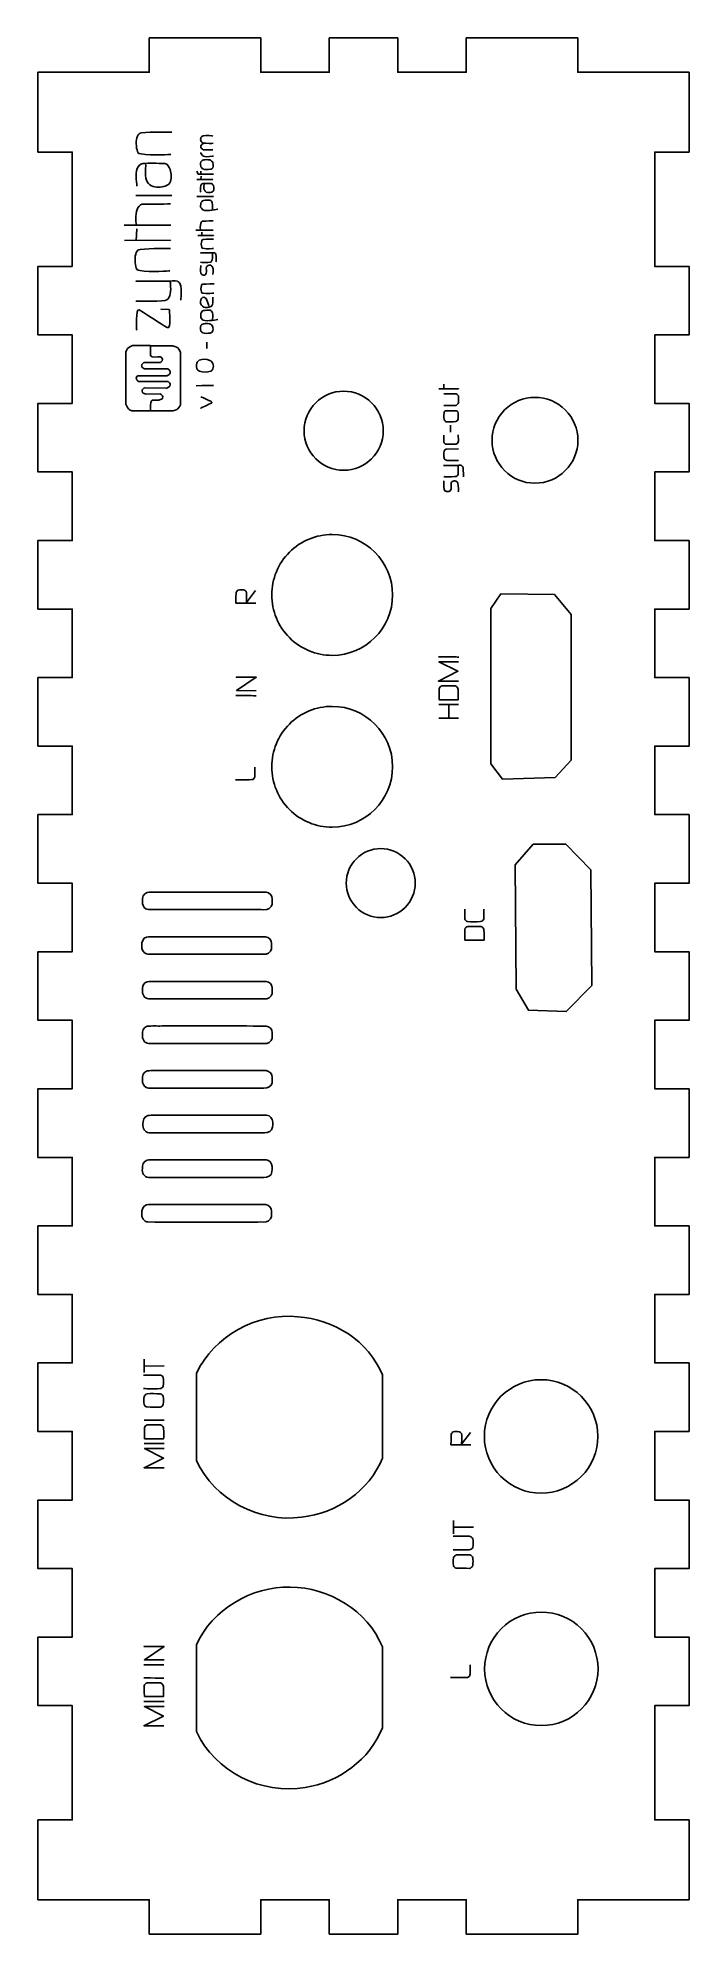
# Model space of a CAD drawing. Extents: x 0 to 57, y 0 to 166.
import ezdxf

# ---------------------------------------------------------------- set-up
doc = ezdxf.new("R2010")
doc.units = 0
doc.layers.add('Imprimir', color=7, linetype='CONTINUOUS')

msp = doc.modelspace()

# ---------------------------------------------------------------- linework, layer by layer
at = {"layer": 'Imprimir', "color": 5}
for points in [[(57.050054, 110.049948), (57.050054, 104.049943), (54.050051, 104.049943), (54.050051, 98.049938), (57.050054, 98.049938), (57.050054, 92.049933), (54.050051, 92.049933), (54.050051, 86.049929), (57.050054, 86.049929), (57.050054, 80.049924), (54.050051, 80.049924), (54.050051, 74.049919), (57.050054, 74.049919), (57.050054, 68.049917), (54.050051, 68.049917), (54.050051, 62.049912), (57.050054, 62.049912), (57.050054, 56.049907), (54.050051, 56.049907), (54.050051, 50.049902), (57.050054, 50.049902), (57.050054, 44.049897), (54.050051, 44.049897), (54.050051, 38.049892), (57.050054, 38.049892), (57.050054, 32.049887), (54.050051, 32.049887), (54.050051, 26.049882), (57.050054, 26.049882), (57.050054, 20.049877), (54.050051, 20.049877), (54.050051, 10.049869), (57.050054, 10.049869), (57.050054, 3.049866), (47.300047, 3.049866), (47.300047, 0.049863), (37.550034, 0.049863), (37.550034, 3.049866), (31.550029, 3.049866), (31.550029, 0.049863), (25.550025, 0.049863), (25.550025, 3.049866), (19.550018, 3.049866), (19.550018, 0.049863), (9.800007, 0.049863), (9.800007, 3.049866), (0.05, 3.049866), (0.05, 10.049869), (3.050003, 10.049869), (3.050003, 20.049877), (0.05, 20.049877), (0.05, 26.049882), (3.050003, 26.049882), (3.050003, 32.049887), (0.05, 32.049887), (0.05, 38.049892), (3.050003, 38.049892), (3.050003, 44.049897), (0.05, 44.049897), (0.05, 50.049902), (3.050003, 50.049902), (3.050003, 56.049907), (0.05, 56.049907), (0.05, 62.049912), (3.050003, 62.049912), (3.050003, 68.049917), (0.05, 68.049917), (0.05, 74.049919), (3.050003, 74.049919), (3.050003, 80.049924), (0.05, 80.049924), (0.05, 86.049929), (3.050003, 86.049929), (3.050003, 92.049933), (0.05, 92.049933), (0.05, 98.049938), (3.050003, 98.049938), (3.050003, 104.049943), (0.05, 104.049943), (0.05, 110.049948), (3.050003, 110.049948), (3.050003, 116.049953), (0.05, 116.049953), (0.05, 122.049955), (3.050003, 122.049955), (3.050003, 128.04996), (0.05, 128.04996), (0.05, 134.049965), (3.050003, 134.049965), (3.050003, 140.04997), (0.05, 140.04997), (0.05, 146.049975), (3.050003, 146.049975), (3.050003, 156.049982), (0.05, 156.049982), (0.05, 163.049988), (9.800007, 163.049988), (9.800007, 166.04999), (19.550018, 166.04999), (19.550018, 163.049988), (25.550025, 163.049988), (25.550025, 166.04999), (31.550029, 166.04999), (31.550029, 163.049988), (37.550034, 163.049988), (37.550034, 166.04999), (47.300047, 166.04999), (47.300047, 163.049988), (57.050054, 163.049988), (57.050054, 156.049982), (54.050051, 156.049982), (54.050051, 146.049975), (57.050054, 146.049975), (57.050054, 140.04997), (54.050051, 140.04997), (54.050051, 134.049965), (57.050054, 134.049965), (57.050054, 128.04996), (54.050051, 128.04996), (54.050051, 122.049955), (57.050054, 122.049955), (57.050054, 116.049953), (54.050051, 116.049953), (54.050051, 110.049948), (57.050054, 110.049948)], [(26.813419, 128.201612), (26.813419, 128.201612)], [(43.560718, 127.066949), (43.560718, 127.066949)], [(45.259408, 117.311436), (46.732938, 115.581639), (46.732932, 102.832335), (45.323466, 101.294732), (40.710663, 101.166603), (39.685595, 102.512013), (39.685595, 116.094127), (40.582528, 117.375469), (45.259408, 117.311436)], [(25.807965, 111.995444), (25.807965, 111.995444)], [(25.807965, 96.949941), (25.807965, 96.949941)], [(48.438404, 93.230715), (48.54525, 83.097486), (46.301225, 80.816688), (42.988617, 80.941935), (41.920033, 82.758526), (41.813172, 93.658055), (43.416048, 95.474635), (46.247806, 95.474692), (48.438404, 93.230715)], [(20.56383, 90.67592), (20.56383, 90.675918)], [(30.060022, 89.040121), (30.060022, 89.040121)], [(20.507536, 86.769254), (20.507536, 86.769254)], [(20.56383, 82.862629), (20.56383, 82.862629)], [(20.56383, 78.955985), (20.56383, 78.955985)], [(20.56383, 75.049332), (20.56383, 75.04933)], [(20.604722, 71.1427), (20.604722, 71.142697)], [(20.54843, 67.236038), (20.54843, 67.236038)], [(20.507536, 63.329408), (20.507536, 63.329406)], [(30.201449, 49.009532), (30.201449, 49.009532)], [(44.098072, 38.648338), (44.098072, 38.648338)], [(30.201449, 25.199846), (30.201449, 25.199846)], [(44.117494, 18.299862), (44.117494, 18.299862)]]:
    msp.add_lwpolyline(points, close=True, dxfattribs=at)
at = {"layer": 'Imprimir', "color": 7}
for points in [[(14.412004, 156.728402), (14.524258, 156.815693), (15.384866, 156.822184)], [(15.372395, 156.254494), (14.511787, 156.266912)], [(13.962994, 154.383615), (14.062774, 154.134159), (15.409812, 154.134159)], [(14.299753, 154.121685), (14.299753, 154.396089)], [(13.966135, 153.649386), (15.350765, 153.659828), (15.350765, 153.659828), (15.350765, 153.659828)], [(14.318366, 153.649386), (14.330501, 153.95619)], [(8.62462, 152.262376), (11.764345, 152.262376)], [(13.974376, 152.161369), (15.420765, 152.161369)], [(14.287282, 151.24059), (14.31223, 151.602315)], [(7.601561, 149.651819), (11.693789, 149.651819)], [(7.636839, 148.311261), (11.658511, 148.34654), (11.658511, 148.34654), (11.658511, 148.34654)], [(8.659897, 148.311261), (8.695175, 149.334318)], [(13.887423, 149.208955), (15.397961, 149.208955)], [(14.036691, 148.745743), (15.421321, 148.756185), (15.421321, 148.756185), (15.421321, 148.756185)], [(14.388921, 148.745743), (14.401057, 149.052547)], [(15.318093, 147.224508), (14.299194, 147.224508), (14.287059, 147.224508), (14.287059, 147.224508)], [(15.633465, 146.43911), (15.633465, 146.43911), (15.633465, 146.43911)], [(11.623234, 144.748202), (8.659897, 144.748202), (8.62462, 144.748202), (8.62462, 144.748202)], [(12.540456, 143.090145), (12.540456, 143.090145), (12.540456, 143.090145)], [(11.552678, 142.278756), (10.811842, 142.314034), (10.811842, 142.314034)], [(14.299753, 141.599277), (14.324701, 141.961001)], [(7.734409, 134.041137), (7.734409, 138.502619)], [(8.308661, 139.129886), (9.907729, 139.121137)], [(9.905996, 138.22813), (9.905996, 139.085718), (11.860182, 139.085718)], [(12.540447, 138.467285), (12.540447, 133.961635)], [(14.823603, 138.867674), (14.823603, 139.404009)], [(8.794565, 136.479509), (11.347773, 136.479509)], [(9.319815, 137.632838), (10.747018, 137.632838)], [(11.444954, 137.071414), (9.421824, 137.071414)], [(11.418448, 135.975912), (8.812233, 135.975912)], [(9.368817, 135.419341), (11.28593, 135.375174)], [(10.747018, 134.880353), (9.457161, 134.871604)], [(35.589269, 135.354631), (35.589269, 135.725047)], [(36.868092, 135.336992), (36.868092, 135.354489)], [(11.913189, 133.405065), (8.22915, 133.405065)], [(10.04908, 134.34145), (10.658669, 134.34145)], [(35.57163, 133.881797), (36.656425, 133.881797)], [(35.589269, 131.271242), (35.589269, 130.662686)], [(36.162533, 131.526992), (36.162533, 132.153186)], [(36.868092, 130.786158), (36.850453, 131.297686)], [(35.792116, 130.045325), (36.876911, 130.071854)], [(35.809755, 130.477492), (36.621147, 130.477492)], [(35.562811, 128.625409), (36.823994, 128.625409)], [(36.868092, 129.066381), (35.880311, 129.066381)], [(19.110708, 116.558746), (17.377158, 116.558746)], [(18.298596, 116.63362), (19.098217, 117.661245)], [(36.859504, 109.743929), (35.107104, 109.743929), (36.815849, 110.5983), (35.150758, 111.421486), (36.871978, 111.427695)], [(19.15921, 108.900367), (17.444231, 108.906604), (19.15921, 110.085263), (17.394339, 110.085266), (17.394339, 110.085266), (17.394339, 110.085266)], [(35.139478, 107.692456), (36.859272, 107.692456)], [(35.148297, 106.51065), (36.868092, 106.51065)], [(36.012603, 106.519484), (36.012603, 107.674845)], [(19.040846, 101.500359), (19.040846, 102.220364)], [(9.335662, 49.213401), (9.335662, 50.367117)], [(9.298245, 48.988896), (9.298245, 48.988896), (9.298245, 48.988896)], [(9.335662, 49.780904), (11.088061, 49.793379)], [(37.130163, 42.945993), (37.929783, 43.973629)], [(11.094298, 40.869241), (9.341899, 40.869241), (11.050644, 41.723615), (9.385553, 42.546804), (11.10677, 42.553041)], [(37.942274, 42.871021), (36.208727, 42.871021)], [(36.391579, 34.877785), (36.391579, 34.877785), (36.391579, 34.877785)], [(36.428996, 35.10229), (36.428996, 36.256006)], [(36.428996, 35.669793), (38.181396, 35.682268)], [(11.088061, 24.046773), (9.373081, 24.05301), (11.088061, 25.231669), (9.32319, 25.231672), (9.32319, 25.231672), (9.32319, 25.231672)], [(37.883183, 22.893006), (37.883183, 23.613031)], [(11.07559, 18.284439), (9.32319, 18.284439), (11.031933, 19.138813), (9.366844, 19.962002), (11.088061, 19.968239)]]:
    msp.add_lwpolyline(points, dxfattribs=at)
for points in [[(14.486844, 154.583259), (14.486841, 154.583146)], [(14.474372, 140.239783), (14.474369, 140.23967)], [(14.199973, 136.872165), (14.199973, 136.87208)], [(35.769369, 133.414381), (36.621139, 133.414381)], [(35.606908, 132.638242), (35.606908, 132.638242)], [(35.168397, 108.114152), (36.839725, 108.114152)], [(35.168397, 108.114152), (35.168397, 108.114152)], [(37.426175, 87.057242), (39.097503, 87.057242)], [(37.426175, 87.057242), (37.426175, 87.057242)], [(9.572641, 46.195037), (9.572641, 46.195034)], [(9.385553, 43.419884), (11.056879, 43.419884)], [(9.385553, 43.419884), (9.385553, 43.419884)], [(36.665975, 32.083926), (36.665975, 32.083923)], [(9.366844, 20.835081), (11.03817, 20.835081)], [(9.366844, 20.835081), (9.366844, 20.835081)]]:
    msp.add_lwpolyline(points, close=True, dxfattribs=at)
for points in [[(8.765731, 157.44821), (8.860377, 157.634956), (8.910708, 157.704862), (9.118509, 157.730432)], [(9.118509, 157.730432), (9.96506, 157.834628), (11.764345, 157.800987), (11.764345, 157.800987)], [(8.765731, 156.107654), (8.641782, 156.438136), (8.606165, 157.133362), (8.765731, 157.44821)], [(9.083231, 155.895988), (8.846633, 155.943288), (8.850457, 155.881594), (8.765731, 156.107654)], [(14.33717, 156.990473), (14.277582, 157.100342), (14.274325, 157.212808), (14.324696, 157.327221)], [(14.349644, 156.391626), (14.294487, 156.498927), (14.306772, 156.646586), (14.412004, 156.728402)], [(14.324696, 157.327221), (14.356878, 157.400316), (14.436047, 157.451568), (14.511784, 157.476883)], [(14.486841, 156.878205), (14.427967, 156.898808), (14.366899, 156.935638), (14.33717, 156.990473)], [(14.511787, 156.266912), (14.511787, 156.266912), (14.380816, 156.330976), (14.349644, 156.391626)], [(15.384866, 156.822184), (15.384866, 156.822184), (14.757763, 156.78352), (14.486841, 156.878205)], [(14.511784, 157.476883), (14.780016, 157.566574), (15.359921, 157.452048), (15.359921, 157.452048)], [(8.730453, 153.073794), (8.730453, 153.073794), (8.514251, 154.155946), (8.730453, 154.626016)], [(8.730453, 154.626016), (8.821058, 154.823007), (9.008115, 155.033178), (9.224342, 155.049349)], [(11.693789, 155.86071), (11.693789, 155.86071), (10.038539, 155.705036), (9.083231, 155.895988)], [(9.224342, 155.049349), (9.866206, 155.097355), (10.470463, 155.07108), (11.164622, 155.049349)], [(9.541842, 153.60296), (9.368696, 154.027789), (9.506564, 154.978794), (9.506564, 154.978794)], [(11.164622, 155.049349), (11.397921, 155.042011), (11.544973, 154.74009), (11.623234, 154.520182)], [(11.623234, 154.520182), (11.753397, 154.154422), (11.769346, 153.699254), (11.587956, 153.356016)], [(14.312224, 154.770231), (14.312224, 154.770231), (14.252043, 155.080619), (14.324699, 155.206773)], [(14.299753, 156.017512), (14.299753, 156.017512), (14.416522, 155.752167), (14.536732, 155.693239)], [(14.486841, 154.583146), (14.394772, 154.631378), (14.312224, 154.770231), (14.312224, 154.770231)], [(14.324699, 155.206773), (14.375947, 155.295757), (14.44569, 155.327169), (14.586623, 155.368909)], [(15.14789, 154.558141), (14.880247, 154.540079), (14.682173, 154.480812), (14.486844, 154.583259)], [(14.536732, 155.693239), (14.801883, 155.563248), (15.422286, 155.718075), (15.422286, 155.718075)], [(14.586623, 155.368909), (14.72756, 155.41065), (14.839303, 155.403933), (15.085527, 155.368853)], [(15.085527, 155.368853), (15.197496, 155.353048), (15.326537, 155.214985), (15.359924, 155.106922)], [(15.347449, 154.682855), (15.312505, 154.601886), (15.235881, 154.564096), (15.14789, 154.558141)], [(15.359924, 155.106922), (15.401676, 154.971823), (15.403485, 154.812706), (15.347449, 154.682855)], [(10.000453, 153.109071), (9.795864, 153.201894), (9.626633, 153.394906), (9.541842, 153.60296)], [(11.1999, 153.073794), (10.81774, 152.955712), (10.364709, 152.94383), (10.000453, 153.109071)], [(11.587956, 153.356016), (11.513226, 153.214594), (11.352712, 153.121009), (11.1999, 153.073794)], [(14.306941, 152.538503), (14.306941, 152.538503), (14.224448, 152.951394), (14.306941, 153.130746)], [(14.306941, 153.130746), (14.341513, 153.20593), (14.412887, 153.286109), (14.495389, 153.29229)], [(14.495389, 153.29229), (14.740299, 153.310352), (14.970858, 153.300474), (15.23572, 153.29229)], [(14.616533, 152.740517), (14.550468, 152.902569), (14.603071, 153.265422), (14.603071, 153.265422)], [(14.79152, 152.552049), (14.713457, 152.58744), (14.648884, 152.6611), (14.616533, 152.740517)], [(15.23572, 153.29229), (15.324736, 153.288621), (15.380848, 153.174293), (15.410707, 153.090388)], [(15.410707, 153.090388), (15.460372, 152.950801), (15.466457, 152.777122), (15.397245, 152.646142)], [(8.730453, 151.027653), (8.818275, 151.225209), (8.972899, 151.48968), (9.189064, 151.486265)], [(9.189064, 151.486265), (9.976278, 151.473847), (11.658511, 151.521543), (11.658511, 151.521543)], [(14.499315, 150.991162), (14.399798, 151.035922), (14.287282, 151.24059), (14.287282, 151.24059)], [(14.31223, 151.602315), (14.31223, 151.602315), (14.431226, 151.818554), (14.536735, 151.826823)], [(14.536735, 151.826823), (14.724435, 151.841498), (14.89779, 151.866278), (15.110476, 151.851658)], [(15.24918, 152.538503), (15.103361, 152.49346), (14.930506, 152.488888), (14.79152, 152.552049)], [(15.110476, 151.851658), (15.213504, 151.844603), (15.27463, 151.711676), (15.310035, 151.614676)], [(15.397245, 152.646142), (15.368732, 152.59221), (15.307487, 152.55648), (15.24918, 152.538503)], [(15.310035, 151.614676), (15.379879, 151.423301), (15.310035, 151.003523), (15.310035, 151.003523)], [(8.659897, 149.651819), (8.659897, 149.651819), (8.54391, 150.608045), (8.730453, 151.027653)], [(14.278081, 149.208955), (14.278081, 149.208955), (14.235265, 149.63147), (14.30413, 149.81689)], [(14.30413, 149.81689), (14.336546, 149.904182), (14.393623, 150.02105), (14.473413, 150.019554)], [(14.473413, 150.019554), (14.763992, 150.01391), (15.384945, 150.035076), (15.384945, 150.035076)], [(15.796465, 151.05342), (15.796465, 151.05342), (14.863376, 150.827388), (14.499315, 150.991162)], [(14.389152, 147.722574), (14.346012, 147.860553), (14.333617, 148.15079), (14.389152, 148.282193)], [(14.389152, 148.282193), (14.422096, 148.360171), (14.439614, 148.389325), (14.511939, 148.400021)], [(14.511939, 148.400021), (14.806585, 148.443511), (15.432833, 148.429428), (15.432833, 148.429428)], [(8.659897, 145.91237), (8.535948, 146.242853), (8.500332, 146.93808), (8.659897, 147.252928)], [(8.659897, 147.252928), (8.754543, 147.439674), (8.804875, 147.50958), (9.012675, 147.53515)], [(9.012675, 147.53515), (9.859226, 147.639346), (11.658511, 147.605705), (11.658511, 147.605705)], [(14.33717, 146.114244), (14.33717, 146.114244), (14.219097, 145.653065), (14.312222, 145.453194)], [(14.287059, 146.405667), (14.287059, 146.405667), (14.892199, 146.366579), (15.172528, 146.422318)], [(14.499659, 147.634266), (14.417313, 147.654304), (14.418642, 147.628057), (14.389152, 147.722574)], [(15.408277, 147.619873), (15.408277, 147.619873), (14.83216, 147.554877), (14.499659, 147.634266)], [(14.811128, 146.002004), (14.873437, 146.107866), (15.029201, 146.183332), (15.14789, 146.151667)], [(15.14789, 146.151667), (15.277244, 146.117151), (15.346512, 145.955663), (15.384869, 145.827393)], [(15.172528, 146.422318), (15.240439, 146.435865), (15.278819, 146.536054), (15.305957, 146.622865)], [(15.293827, 147.224564), (15.293827, 147.224564), (15.461713, 147.267208), (15.53642, 147.224564)], [(15.305957, 146.622865), (15.363542, 146.807129), (15.318093, 147.224508), (15.318093, 147.224508)], [(15.53642, 147.224564), (15.573399, 147.203398), (15.60555, 147.15827), (15.621329, 147.107583)], [(15.621329, 147.107583), (15.685103, 146.902717), (15.633465, 146.43911), (15.633465, 146.43911)], [(8.977397, 145.700704), (8.740799, 145.748004), (8.744623, 145.68631), (8.659897, 145.91237)], [(11.587956, 145.665426), (11.587956, 145.665426), (9.932706, 145.509751), (8.977397, 145.700704)], [(11.552678, 144.748202), (11.552678, 144.748202), (12.040951, 144.838203), (12.258234, 144.748202)], [(11.587956, 143.478201), (11.755438, 143.867161), (11.623234, 144.748202), (11.623234, 144.748202)], [(12.258234, 144.748202), (12.365783, 144.703668), (12.459289, 144.608248), (12.505178, 144.501258)], [(12.505178, 144.501258), (12.690657, 144.068837), (12.540456, 143.090145), (12.540456, 143.090145)], [(14.312222, 145.453194), (14.352263, 145.367257), (14.442385, 145.287925), (14.536729, 145.278583)], [(14.356866, 144.366129), (14.391952, 144.444052), (14.41061, 144.473205), (14.487642, 144.483873)], [(14.487642, 144.483873), (14.801462, 144.527335), (15.468463, 144.513252), (15.468463, 144.513252)], [(14.536729, 145.278583), (14.656998, 145.26673), (14.727263, 145.347699), (14.78618, 145.453222)], [(14.78618, 145.453222), (14.877744, 145.617222), (14.715856, 145.84015), (14.811128, 146.002004)], [(15.384869, 145.827393), (15.432573, 145.667853), (15.359921, 145.32848), (15.359921, 145.32848)], [(8.62462, 143.01959), (8.62462, 143.01959), (10.384597, 142.937068), (11.1999, 143.054867)], [(11.1999, 143.054867), (11.397408, 143.0834), (11.509032, 143.294898), (11.587956, 143.478201)], [(14.274807, 142.983635), (14.26016, 142.792373), (14.391927, 142.574073), (14.561678, 142.484722)], [(14.574149, 143.357805), (14.415072, 143.372199), (14.287008, 143.142893), (14.274807, 142.983635)], [(14.356866, 143.806906), (14.310918, 143.9448), (14.297715, 144.234811), (14.356866, 144.366129)], [(14.474564, 143.718683), (14.386858, 143.738721), (14.388275, 143.712474), (14.356866, 143.806906)], [(15.44231, 143.70429), (15.44231, 143.70429), (14.828699, 143.639378), (14.474564, 143.718683)], [(14.998219, 142.572041), (14.998219, 142.572041), (14.870578, 143.331079), (14.574149, 143.357805)], [(15.334978, 142.70923), (15.411946, 142.911301), (15.347452, 143.357805), (15.347452, 143.357805)], [(8.695175, 140.479587), (8.695175, 140.479587), (8.597842, 142.42997), (8.906842, 142.243478)], [(8.906842, 142.243478), (9.976732, 141.597725), (10.625321, 141.128897), (11.376289, 140.691254)], [(11.376289, 140.691254), (11.76104, 140.467029), (11.552678, 142.278756), (11.552678, 142.278756)], [(14.511787, 141.349848), (14.412269, 141.394609), (14.299753, 141.599277), (14.299753, 141.599277)], [(14.324701, 141.961001), (14.324701, 141.961001), (14.443698, 142.17724), (14.549209, 142.18551)], [(15.808936, 141.412107), (15.808936, 141.412107), (14.87585, 141.186075), (14.511787, 141.349848)], [(14.549209, 142.18551), (14.73691, 142.200185), (14.910262, 142.224964), (15.122947, 142.210345)], [(14.561678, 142.484722), (14.746212, 142.387581), (14.999472, 142.439989), (15.185307, 142.534618)], [(15.122947, 142.210345), (15.225975, 142.20329), (15.287102, 142.070362), (15.322509, 141.973363)], [(15.185307, 142.534618), (15.253619, 142.569416), (15.30769, 142.637601), (15.334978, 142.70923)], [(15.322509, 141.973363), (15.392351, 141.781988), (15.322509, 141.36221), (15.322509, 141.36221)], [(14.299753, 140.426755), (14.299753, 140.426755), (14.239572, 140.737143), (14.312227, 140.863297)], [(14.474369, 140.23967), (14.3823, 140.287902), (14.299753, 140.426755), (14.299753, 140.426755)], [(14.312227, 140.863297), (14.363473, 140.952281), (14.433219, 140.983693), (14.574152, 141.025434)], [(15.135416, 140.214665), (14.867773, 140.196603), (14.669698, 140.137336), (14.474372, 140.239783)], [(14.574152, 141.025434), (14.715085, 141.067175), (14.826828, 141.060458), (15.073056, 141.025378)], [(15.073056, 141.025378), (15.185025, 141.009573), (15.314062, 140.871509), (15.347452, 140.763447)], [(15.334978, 140.339379), (15.300033, 140.258409), (15.223407, 140.22062), (15.135416, 140.214665)], [(15.347452, 140.763447), (15.389201, 140.628347), (15.39101, 140.46923), (15.334978, 140.339379)], [(7.734409, 138.502619), (7.734409, 138.502619), (7.811679, 138.750664), (7.893433, 138.847184)], [(7.893433, 138.847184), (8.001651, 138.974946), (8.308661, 139.129886), (8.308661, 139.129886)], [(10.057916, 138.140415), (10.001435, 138.155655), (9.905996, 138.22813), (9.905996, 138.22813)], [(10.782355, 138.140415), (10.782355, 138.140415), (10.291167, 138.077903), (10.057916, 138.140415)], [(10.923709, 137.99905), (10.898224, 138.060603), (10.782355, 138.140415), (10.782355, 138.140415)], [(10.923709, 137.769349), (10.95746, 137.83807), (10.953009, 137.928297), (10.923709, 137.99905)], [(11.860182, 139.085718), (11.860182, 139.085718), (12.190802, 139.016913), (12.310747, 138.909019)], [(12.310747, 138.909019), (12.43414, 138.798021), (12.540447, 138.467285), (12.540447, 138.467285)], [(13.950517, 137.582998), (13.988101, 137.688352), (14.072527, 137.787637), (14.175025, 137.832454)], [(14.175025, 137.832454), (14.456928, 137.955729), (14.81594, 137.942972), (15.097996, 137.820036)], [(15.097996, 137.820036), (15.21391, 137.769519), (15.311311, 137.662359), (15.359921, 137.545632)], [(8.679715, 136.170278), (8.660072, 136.22898), (8.648555, 136.298068), (8.670882, 136.355811)], [(8.670882, 136.355811), (8.691907, 136.410195), (8.794565, 136.479509), (8.794565, 136.479509)], [(8.812233, 135.975912), (8.812233, 135.975912), (8.704604, 136.095913), (8.679715, 136.170278)], [(9.155962, 137.224914), (9.115283, 137.295357), (9.124828, 137.393824), (9.155962, 137.46898)], [(9.155962, 137.46898), (9.185519, 137.540354), (9.319815, 137.632838), (9.319815, 137.632838)], [(9.421824, 137.071414), (9.421824, 137.071414), (9.207126, 137.136297), (9.155962, 137.224914)], [(10.747018, 137.632838), (10.747018, 137.632838), (10.890901, 137.702547), (10.923709, 137.769349)], [(11.347773, 136.479509), (11.347773, 136.479509), (11.548168, 136.552492), (11.595141, 136.638513)], [(11.595141, 136.903548), (11.56833, 136.97368), (11.444954, 137.071414), (11.444954, 137.071414)], [(11.595141, 136.638513), (11.637477, 136.71604), (11.626671, 136.821026), (11.595141, 136.903548)], [(13.975466, 137.059165), (13.975466, 137.059165), (13.891792, 137.41835), (13.950517, 137.582998)], [(14.199973, 136.87208), (14.108166, 136.904649), (13.975466, 137.059165), (13.975466, 137.059165)], [(15.172833, 136.884583), (14.874013, 136.758542), (14.50562, 136.76365), (14.199973, 136.872165)], [(15.372395, 137.08417), (15.337572, 136.996766), (15.259517, 136.921159), (15.172833, 136.884583)], [(15.359921, 137.545632), (15.419072, 137.403589), (15.429347, 137.227116), (15.372395, 137.08417)], [(9.192123, 135.021775), (9.153758, 135.084682), (9.155624, 135.174344), (9.18329, 135.242642)], [(9.18329, 135.242642), (9.215356, 135.321805), (9.368817, 135.419341), (9.368817, 135.419341)], [(9.457161, 134.871604), (9.457161, 134.871604), (9.244992, 134.935076), (9.192123, 135.021775)], [(10.658669, 134.34145), (10.658669, 134.34145), (10.90942, 134.400378), (10.967883, 134.500454)], [(10.959049, 134.730155), (10.917794, 134.806298), (10.747018, 134.880353), (10.747018, 134.880353)], [(10.967883, 134.500454), (11.00653, 134.566607), (10.99554, 134.662788), (10.959049, 134.730155)], [(11.28593, 135.375174), (11.28593, 135.375174), (11.54096, 135.462465), (11.603978, 135.56954)], [(11.612811, 135.781574), (11.579517, 135.866918), (11.418448, 135.975912), (11.418448, 135.975912)], [(11.603978, 135.56954), (11.639856, 135.6305), (11.638516, 135.715675), (11.612811, 135.781574)], [(13.913103, 135.599851), (15.409812, 135.624686), (15.409812, 135.624686), (15.409812, 135.624686)], [(15.260144, 134.115616), (15.402093, 134.212305), (14.312224, 134.627002), (14.312224, 134.627002)], [(35.130658, 135.336992), (35.165936, 135.336992), (36.868092, 135.336992), (36.868092, 135.336992)], [(36.57705, 134.904853), (36.249463, 134.904853), (35.58045, 134.896104), (35.58045, 134.896104)], [(36.744619, 134.843103), (36.695668, 134.876969), (36.636579, 134.904853), (36.57705, 134.904853)], [(36.859072, 134.710825), (36.854923, 134.768991), (36.792566, 134.809913), (36.744619, 134.843103)], [(36.859072, 134.128855), (36.856249, 134.386778), (36.87386, 134.502573), (36.859072, 134.710825)], [(7.972946, 133.581736), (7.858781, 133.711107), (7.734409, 134.041137), (7.734409, 134.041137)], [(8.22915, 133.405065), (8.22915, 133.405065), (8.041582, 133.503956), (7.972946, 133.581736)], [(9.916562, 133.343117), (9.916562, 133.343117), (9.852413, 133.883432), (9.925396, 134.13825)], [(9.925396, 134.13825), (9.94724, 134.214478), (10.04908, 134.34145), (10.04908, 134.34145)], [(12.310747, 133.581736), (12.20197, 133.485837), (11.913189, 133.405065), (11.913189, 133.405065)], [(12.540447, 133.961635), (12.540447, 133.961635), (12.421748, 133.679611), (12.310747, 133.581736)], [(14.287282, 133.629206), (14.287282, 133.629206), (15.044083, 133.968465), (15.260144, 134.115616)], [(35.606908, 132.638242), (35.546033, 132.837914), (35.615713, 133.264436), (35.615713, 133.264436)], [(35.615713, 133.264436), (35.615713, 133.264436), (35.619919, 133.317014), (35.63513, 133.336855)], [(35.63513, 133.336855), (35.666587, 133.377861), (35.769369, 133.414381), (35.769369, 133.414381)], [(36.621139, 133.414381), (36.621139, 133.414381), (36.711097, 133.414381), (36.744611, 133.387852)], [(36.656425, 133.881797), (36.656425, 133.881797), (36.733003, 133.928167), (36.762258, 133.961158)], [(36.744611, 133.387852), (36.800096, 133.34566), (36.838791, 133.272254), (36.841625, 133.20263)], [(36.762258, 133.961158), (36.805083, 134.009447), (36.859749, 134.064339), (36.859072, 134.128855)], [(36.841625, 133.20263), (36.848257, 133.039929), (36.858445, 132.862608), (36.841625, 132.699935)], [(35.686275, 132.523688), (35.655577, 132.558542), (35.620455, 132.59382), (35.606908, 132.638242)], [(35.774469, 132.444299), (35.734952, 132.447121), (35.712411, 132.493998), (35.686275, 132.523688)], [(36.638778, 132.461796), (36.362315, 132.424599), (36.062169, 132.431965), (35.774469, 132.444299)], [(36.75343, 132.532352), (36.722784, 132.499586), (36.68325, 132.467779), (36.638778, 132.461796)], [(36.841625, 132.699935), (36.835134, 132.637141), (36.796543, 132.578467), (36.75343, 132.532352)], [(35.598089, 129.313325), (35.598089, 129.313325), (35.576188, 129.682105), (35.615728, 129.860131)], [(35.589269, 130.662686), (35.589269, 130.662686), (35.64104, 130.556373), (35.686283, 130.521575)], [(35.615728, 129.860131), (35.625436, 129.903847), (35.63791, 129.951035), (35.668644, 129.983603)], [(35.668644, 129.983603), (35.700214, 130.017075), (35.792116, 130.045325), (35.792116, 130.045325)], [(35.686283, 130.521575), (35.720923, 130.495046), (35.809755, 130.477492), (35.809755, 130.477492)], [(36.621147, 130.477492), (36.621147, 130.477492), (36.747461, 130.510822), (36.788717, 130.556853)], [(36.788717, 130.556853), (36.842708, 130.617079), (36.868092, 130.786158), (36.868092, 130.786158)], [(35.695103, 129.119297), (35.631456, 129.167727), (35.598089, 129.313325), (35.598089, 129.313325)], [(35.880311, 129.066381), (35.880311, 129.066381), (35.735082, 129.088959), (35.695103, 129.119297)], [(36.7358, 127.699353), (36.783267, 127.736917), (36.821697, 127.796268), (36.826591, 127.856607)], [(36.826591, 128.625409), (36.826591, 128.625409), (37.028744, 128.659162), (37.115036, 128.61666)], [(36.826591, 127.856607), (36.84883, 128.130588), (36.826591, 128.625409), (36.826591, 128.625409)], [(37.115036, 128.61666), (37.19, 128.579745), (37.264715, 128.50569), (37.273786, 128.422632)], [(37.273786, 128.422632), (37.303783, 128.147945), (37.291425, 127.628882), (37.291425, 127.628882)], [(35.592766, 127.26792), (35.592766, 127.26792), (35.545892, 126.795282), (35.612776, 126.545685)], [(35.57163, 127.646436), (35.57163, 127.646436), (36.233642, 127.598628), (36.559411, 127.646436)], [(35.612776, 126.545685), (35.629173, 126.484443), (35.655885, 126.420519), (35.704763, 126.380952)], [(35.704763, 126.380952), (35.732421, 126.358656), (35.766539, 126.354705), (35.806778, 126.349427)], [(35.806778, 126.349427), (35.873707, 126.340679), (35.94409, 126.33193), (36.009295, 126.349427)], [(36.009295, 126.349427), (36.069874, 126.365796), (36.134048, 126.393765), (36.172225, 126.44352)], [(36.172225, 126.44352), (36.215224, 126.49957), (36.217857, 126.578169), (36.227077, 126.648216)], [(36.227077, 126.648216), (36.245394, 126.787323), (36.190767, 126.933599), (36.227077, 127.069122)], [(36.227077, 127.069122), (36.242092, 127.125115), (36.268031, 127.184438), (36.314013, 127.219716)], [(36.314013, 127.219716), (36.360289, 127.25522), (36.424712, 127.265013), (36.483044, 127.265013)], [(36.483044, 127.265013), (36.571781, 127.265013), (36.669777, 127.250055), (36.740174, 127.196094)], [(36.559411, 127.646436), (36.620145, 127.655467), (36.687658, 127.661394), (36.7358, 127.699353)], [(36.740174, 127.196094), (36.781065, 127.164711), (36.804213, 127.111992), (36.817489, 127.06218)], [(36.817489, 127.06218), (36.881737, 126.821134), (36.849812, 126.313783), (36.849812, 126.313783)], [(17.377158, 116.558746), (17.377158, 116.558746), (17.381109, 117.104649), (17.395897, 117.377106)], [(17.395897, 117.377106), (17.397873, 117.413626), (17.395615, 117.451161), (17.405267, 117.486411)], [(17.405267, 117.486411), (17.419801, 117.538904), (17.442379, 117.591253), (17.47711, 117.63322)], [(17.47711, 117.63322), (17.503667, 117.665309), (17.536602, 117.6983), (17.577061, 117.708178)], [(17.577061, 117.708178), (17.727565, 117.744923), (17.898281, 117.734143), (18.054962, 117.720596)], [(18.054962, 117.720596), (18.101004, 117.716645), (18.144988, 117.693785), (18.183026, 117.66751)], [(18.183026, 117.66751), (18.224251, 117.639062), (18.261171, 117.601611), (18.286102, 117.55818)], [(18.286102, 117.55818), (18.304475, 117.526176), (18.315437, 117.488838), (18.317336, 117.45198)], [(18.317336, 117.45198), (18.331278, 117.18147), (18.298596, 116.63362), (18.298596, 116.63362)], [(35.118508, 111.855911), (36.858434, 111.855911), (36.88338, 111.849702), (36.88338, 111.849702)], [(17.381865, 108.470065), (19.121793, 108.470065), (19.146739, 108.463828), (19.146739, 108.463828)], [(35.16216, 109.062052), (35.154709, 108.721071), (35.168397, 108.114152), (35.168397, 108.114152)], [(35.261942, 109.236663), (35.213242, 109.190604), (35.16378, 109.136051), (35.16216, 109.062052)], [(35.424085, 109.317745), (35.374586, 109.314923), (35.305839, 109.278206), (35.261942, 109.236663)], [(36.577801, 109.317745), (36.211643, 109.32339), (35.807263, 109.340323), (35.424085, 109.317745)], [(36.764889, 109.17432), (36.717983, 109.237368), (36.656371, 109.316532), (36.577801, 109.317745)], [(36.833488, 108.993472), (36.828634, 109.057762), (36.803372, 109.122589), (36.764889, 109.17432)], [(36.839725, 108.114152), (36.839725, 108.114152), (36.856179, 108.692877), (36.833488, 108.993472)], [(18.948083, 101.204393), (18.973821, 101.232869), (18.993662, 101.266792), (19.009926, 101.301562)], [(19.009926, 101.301562), (19.024319, 101.332352), (19.035637, 101.365146), (19.040846, 101.398759)], [(19.040846, 101.398759), (19.046039, 101.432231), (19.040846, 101.466492), (19.040846, 101.500359)], [(17.331345, 101.111598), (17.331345, 101.111598), (18.266525, 101.103414), (18.731635, 101.116114)], [(18.731635, 101.116114), (18.776401, 101.116114), (18.823202, 101.120065), (18.864153, 101.138127)], [(18.864153, 101.138127), (18.896747, 101.15252), (18.92419, 101.177948), (18.948083, 101.204393)], [(37.432533, 89.775282), (37.432533, 89.775282), (37.408544, 89.188623), (37.432533, 88.910976)], [(39.084958, 88.928141), (39.113945, 89.227358), (39.084958, 89.775282), (39.084958, 89.775282)], [(37.419938, 88.005161), (37.412487, 87.664172), (37.426175, 87.057242), (37.426175, 87.057242)], [(37.51972, 88.179778), (37.47102, 88.133708), (37.421558, 88.079166), (37.419938, 88.005161)], [(37.432533, 88.910976), (37.436964, 88.859741), (37.4777, 88.817084), (37.511908, 88.778684)], [(37.511908, 88.778684), (37.543983, 88.742684), (37.57849, 88.694241), (37.626561, 88.69049)], [(37.681862, 88.260849), (37.632363, 88.257942), (37.563617, 88.221304), (37.51972, 88.179778)], [(37.626561, 88.69049), (37.996732, 88.661602), (38.40708, 88.676774), (38.79955, 88.69049)], [(38.835578, 88.260849), (38.46942, 88.266578), (38.065041, 88.283427), (37.681862, 88.260849)], [(38.79955, 88.69049), (38.869386, 88.69303), (38.94094, 88.723905), (38.993578, 88.769865)], [(39.022666, 88.117415), (38.975761, 88.180464), (38.914149, 88.259621), (38.835578, 88.260849)], [(38.993578, 88.769865), (39.039467, 88.809932), (39.079083, 88.867505), (39.084958, 88.928141)], [(39.091266, 87.936562), (39.086412, 88.000855), (39.06115, 88.065687), (39.022666, 88.117415)], [(39.097503, 87.057242), (39.097503, 87.057242), (39.113957, 87.635967), (39.091266, 87.936562)], [(10.72012, 48.988896), (10.259832, 48.991436), (9.298245, 48.988896), (9.298245, 48.988896)], [(10.888499, 48.92653), (10.839497, 48.960897), (10.779971, 48.988563), (10.72012, 48.988896)], [(11.025699, 48.764388), (11.017458, 48.834707), (10.946465, 48.885876), (10.888499, 48.92653)], [(11.025699, 48.016033), (11.063547, 48.324384), (11.055371, 48.511449), (11.025699, 48.764388)], [(9.298245, 47.804), (9.298245, 47.804), (10.22817, 47.779221), (10.72012, 47.804)], [(9.335662, 46.425776), (9.305523, 46.645822), (9.305523, 46.879254), (9.335662, 47.093062)], [(9.335662, 47.093062), (9.343874, 47.151319), (9.387873, 47.200868), (9.429207, 47.242733)], [(9.429207, 47.242733), (9.477823, 47.291973), (9.534896, 47.348902), (9.603824, 47.354987)], [(9.603824, 47.354987), (9.977051, 47.387939), (10.360989, 47.352052), (10.751302, 47.354987)], [(10.72012, 47.804), (10.781847, 47.807104), (10.843637, 47.831601), (10.894736, 47.866363)], [(10.751302, 47.354987), (10.814523, 47.355552), (10.873146, 47.310478), (10.919682, 47.267679)], [(10.894736, 47.866363), (10.949544, 47.903658), (11.017621, 47.950233), (11.025699, 48.016033)], [(10.919682, 47.267679), (10.968498, 47.22278), (11.020511, 47.165421), (11.025699, 47.099299)], [(11.025699, 47.099299), (11.041983, 46.891584), (11.057398, 46.690543), (11.025699, 46.450722)], [(9.429207, 46.276105), (9.386699, 46.316779), (9.343646, 46.367486), (9.335662, 46.425776)], [(9.335662, 45.053795), (11.075587, 45.053795), (11.100533, 45.047558), (11.100533, 45.047558)], [(9.572641, 46.195034), (9.51776, 46.19701), (9.46889, 46.238138), (9.429207, 46.276105)], [(10.738828, 46.176326), (10.360346, 46.187219), (9.960296, 46.180418), (9.572641, 46.195037)], [(10.919682, 46.269871), (10.870437, 46.223163), (10.806672, 46.174373), (10.738828, 46.176326)], [(11.025699, 46.450722), (11.016526, 46.381448), (10.97038, 46.317959), (10.919682, 46.269871)], [(9.379316, 44.367803), (9.371865, 44.026814), (9.385553, 43.419884), (9.385553, 43.419884)], [(9.479095, 44.54242), (9.430395, 44.49635), (9.380933, 44.441808), (9.379316, 44.367803)], [(9.641241, 44.623491), (9.591739, 44.620584), (9.522995, 44.583946), (9.479095, 44.54242)], [(10.794954, 44.623491), (10.428799, 44.62922), (10.024416, 44.646069), (9.641241, 44.623491)], [(10.982042, 44.480057), (10.935136, 44.543106), (10.873527, 44.622263), (10.794954, 44.623491)], [(11.050641, 44.299203), (11.045787, 44.363497), (11.020528, 44.428329), (10.982042, 44.480057)], [(11.056879, 43.419884), (11.056879, 43.419884), (11.073332, 43.998609), (11.050641, 44.299203)], [(36.208727, 42.871021), (36.208727, 42.871021), (36.212678, 43.416923), (36.227467, 43.689381)], [(36.227467, 43.689381), (36.229442, 43.7259), (36.227185, 43.763455), (36.236837, 43.798702)], [(36.236837, 43.798702), (36.251371, 43.851204), (36.273949, 43.903531), (36.308679, 43.945508)], [(36.308679, 43.945508), (36.335236, 43.977597), (36.368172, 44.010595), (36.408631, 44.020472)], [(36.408631, 44.020472), (36.559134, 44.057218), (36.729848, 44.046409), (36.886529, 44.032975)], [(36.886529, 44.032975), (36.932571, 44.029024), (36.976555, 44.006107), (37.014593, 43.979875)], [(37.014593, 43.979875), (37.055817, 43.951432), (37.092738, 43.913993), (37.117669, 43.870553)], [(37.117669, 43.870553), (37.136042, 43.838549), (37.147003, 43.801203), (37.148903, 43.764353)], [(37.148903, 43.764353), (37.162844, 43.493854), (37.130163, 42.945993), (37.130163, 42.945993)], [(9.341899, 42.995817), (11.081824, 42.995817), (11.10677, 42.989579), (11.10677, 42.989579)], [(37.813454, 34.877785), (37.353167, 34.880325), (36.391579, 34.877785), (36.391579, 34.877785)], [(37.981834, 34.815419), (37.932831, 34.849785), (37.873305, 34.877452), (37.813454, 34.877785)], [(36.391579, 33.692889), (36.391579, 33.692889), (37.321504, 33.66811), (37.813454, 33.692889)], [(36.522541, 33.131622), (36.571157, 33.180861), (36.628231, 33.237791), (36.697158, 33.243876)], [(36.697158, 33.243876), (37.070386, 33.276828), (37.454324, 33.240941), (37.844637, 33.243876)], [(37.813454, 33.692889), (37.875182, 33.695993), (37.936972, 33.72049), (37.988071, 33.755251)], [(37.844637, 33.243876), (37.907857, 33.244441), (37.966481, 33.199367), (38.013016, 33.156568)], [(38.119033, 34.653277), (38.110792, 34.723595), (38.039799, 34.774765), (37.981834, 34.815419)], [(37.988071, 33.755251), (38.042878, 33.792547), (38.110956, 33.839122), (38.119033, 33.904922)], [(38.119033, 33.904922), (38.156882, 34.213273), (38.148706, 34.400338), (38.119033, 34.653277)], [(36.428996, 32.314665), (36.398858, 32.534711), (36.398858, 32.768143), (36.428996, 32.981951)], [(36.428996, 32.981951), (36.437209, 33.040208), (36.481207, 33.089757), (36.522541, 33.131622)], [(36.522541, 32.164994), (36.480033, 32.205668), (36.43698, 32.256375), (36.428996, 32.314665)], [(36.665975, 32.083923), (36.611094, 32.085899), (36.562225, 32.127027), (36.522541, 32.164994)], [(37.832163, 32.065214), (37.45368, 32.076108), (37.05363, 32.069307), (36.665975, 32.083926)], [(38.013016, 32.15876), (37.963771, 32.112052), (37.900006, 32.063261), (37.832163, 32.065214)], [(38.013016, 33.156568), (38.061832, 33.111669), (38.113846, 33.05431), (38.119033, 32.988188)], [(38.119033, 32.339611), (38.109861, 32.270336), (38.063715, 32.206848), (38.013016, 32.15876)], [(38.119033, 32.988188), (38.135317, 32.780473), (38.150732, 32.579432), (38.119033, 32.339611)], [(9.310716, 23.616472), (11.050644, 23.616472), (11.07559, 23.610235), (11.07559, 23.610235)], [(9.316953, 22.468993), (11.056879, 22.468993), (11.081824, 22.462756), (11.081824, 22.462756)], [(9.360607, 21.783001), (9.353157, 21.442012), (9.366844, 20.835081), (9.366844, 20.835081)], [(9.460387, 21.957617), (9.411687, 21.911548), (9.362224, 21.857005), (9.360607, 21.783001)], [(9.622532, 22.038689), (9.57303, 22.035782), (9.504284, 21.999144), (9.460387, 21.957617)], [(10.776245, 22.038689), (10.410087, 22.044418), (10.005708, 22.061266), (9.622532, 22.038689)], [(10.963333, 21.895255), (10.916428, 21.958303), (10.854816, 22.037461), (10.776245, 22.038689)], [(11.031933, 21.714401), (11.027079, 21.778694), (11.00182, 21.843526), (10.963333, 21.895255)], [(11.03817, 20.835081), (11.03817, 20.835081), (11.054624, 21.413806), (11.031933, 21.714401)], [(36.173684, 22.504257), (36.173684, 22.504257), (37.108861, 22.495931), (37.573972, 22.508687)], [(37.573972, 22.508687), (37.618738, 22.509816), (37.665539, 22.512667), (37.706489, 22.530785)], [(37.706489, 22.530785), (37.739083, 22.545207), (37.766526, 22.570596), (37.790419, 22.597046)], [(37.790419, 22.597046), (37.816158, 22.625539), (37.835998, 22.659445), (37.852263, 22.694226)], [(37.852263, 22.694226), (37.866656, 22.725022), (37.877973, 22.757816), (37.883183, 22.791409)], [(37.883183, 22.791409), (37.888376, 22.824875), (37.883183, 22.85914), (37.883183, 22.893006)], [(9.32319, 20.411014), (11.063116, 20.411014), (11.088061, 20.404777), (11.088061, 20.404777)]]:
    msp.add_open_spline(points, degree=3, dxfattribs=at)
at = {"layer": 'Imprimir', "color": 5}
for points in [[(24.365177, 134.111847), (25.01449, 134.761126), (25.89515, 135.125888), (26.813419, 135.125887)], [(26.813419, 135.125887), (27.731688, 135.125886), (28.612346, 134.761124), (29.261658, 134.111845)], [(40.903876, 133.480759), (41.608513, 134.18536), (42.564208, 134.581201), (43.560718, 134.581201)], [(43.560718, 134.581201), (44.557227, 134.581201), (45.512921, 134.185359), (46.217557, 133.480758)], [(23.351092, 131.663737), (23.351086, 132.581955), (23.715864, 133.462567), (24.365177, 134.111847)], [(29.261658, 134.111845), (29.91097, 133.462565), (30.275747, 132.581954), (30.275742, 131.663737)], [(39.803389, 130.824061), (39.803382, 131.820514), (40.19924, 132.776158), (40.903876, 133.480759)], [(46.217557, 133.480758), (46.922193, 132.776157), (47.31805, 131.820514), (47.318044, 130.824061)], [(26.813419, 128.201612), (24.901231, 128.20161), (23.351094, 129.751656), (23.351092, 131.663737)], [(30.275742, 131.663737), (30.275739, 129.751658), (28.725605, 128.201613), (26.813419, 128.201612)], [(43.560718, 127.066949), (41.485604, 127.066948), (39.803391, 128.749064), (39.803389, 130.824061)], [(47.318044, 130.824061), (47.318042, 128.749065), (45.63583, 127.066949), (43.560718, 127.066949)], [(22.066621, 121.027343), (23.058887, 122.019553), (24.404689, 122.576972), (25.807965, 122.576971)], [(25.807965, 122.576971), (28.730137, 122.576971), (31.099024, 120.208215), (31.099023, 117.286208)], [(20.516905, 117.286208), (20.516905, 118.689406), (21.074354, 120.035132), (22.066621, 121.027343)], [(22.066621, 113.545073), (21.074354, 114.537284), (20.516905, 115.88301), (20.516905, 117.286208)], [(31.099023, 117.286208), (31.099024, 114.364201), (28.730137, 111.995445), (25.807965, 111.995444)], [(25.807965, 111.995444), (24.404689, 111.995444), (23.058887, 112.552862), (22.066621, 113.545073)], [(22.066621, 105.981839), (23.058887, 106.97405), (24.404689, 107.531468), (25.807965, 107.531468)], [(25.807965, 107.531468), (28.730137, 107.531467), (31.099024, 105.162712), (31.099023, 102.240704)], [(20.516905, 102.240704), (20.516905, 103.643902), (21.074354, 104.989628), (22.066621, 105.981839)], [(22.066621, 98.499569), (21.074354, 99.49178), (20.516905, 100.837506), (20.516905, 102.240704)], [(31.099023, 102.240704), (31.099024, 99.318697), (28.730137, 96.949941), (25.807965, 96.949941)], [(25.807965, 96.949941), (24.404689, 96.949941), (23.058887, 97.507359), (22.066621, 98.499569)], [(27.924684, 94.194989), (28.49101, 94.761286), (29.259114, 95.079428), (30.060022, 95.079428)], [(30.060022, 95.079428), (30.86093, 95.079429), (31.629035, 94.761286), (32.195361, 94.194989)], [(27.040206, 92.059766), (27.040202, 92.860629), (27.358358, 93.628692), (27.924684, 94.194989)], [(32.195361, 94.194989), (32.761687, 93.628692), (33.079844, 92.860629), (33.07984, 92.059766)], [(27.92469, 89.924554), (27.358365, 90.490847), (27.040206, 91.258906), (27.040206, 92.059766)], [(33.07984, 92.059766), (33.07984, 91.258906), (32.761681, 90.490847), (32.195355, 89.924554)], [(9.737888, 89.73682), (9.366009, 89.761769), (9.154495, 90.146139), (9.206031, 90.488421)], [(9.206031, 90.488421), (9.169904, 90.796545), (9.292575, 91.153347), (9.622044, 91.241974)], [(9.622044, 91.241974), (10.038962, 91.297512), (10.465527, 91.255379), (10.886588, 91.268531)], [(19.346228, 89.733772), (16.143474, 89.735748), (12.940514, 89.729708), (9.737888, 89.73682)], [(10.886588, 91.268531), (13.935023, 91.266555), (16.983664, 91.272595), (20.031974, 91.265483)], [(20.302998, 89.834715), (20.014053, 89.664309), (19.665269, 89.758139), (19.346228, 89.733772)], [(20.031974, 91.265483), (20.327133, 91.241466), (20.570115, 90.972062), (20.56383, 90.67592)], [(20.56383, 90.675918), (20.567979, 90.378043), (20.599328, 90.013954), (20.302998, 89.834715)], [(30.060022, 89.040121), (29.259117, 89.040121), (28.491015, 89.358261), (27.92469, 89.924554)], [(32.195355, 89.924554), (31.62903, 89.35826), (30.860927, 89.04012), (30.060022, 89.040121)], [(9.681593, 85.830168), (9.309711, 85.855116), (9.0982, 86.239492), (9.149736, 86.581771)], [(9.149736, 86.581771), (9.113609, 86.889895), (9.236288, 87.246689), (9.565749, 87.335315)], [(9.565749, 87.335315), (9.982667, 87.390857), (10.409232, 87.348721), (10.830294, 87.361872)], [(10.830294, 87.361872), (13.878728, 87.359897), (16.927369, 87.365936), (19.975679, 87.358824)], [(19.975679, 87.358824), (20.270841, 87.334807), (20.513821, 87.065395), (20.507536, 86.769254)], [(20.507536, 86.769254), (20.511684, 86.471382), (20.543028, 86.107299), (20.246703, 85.928062)], [(19.289933, 85.82712), (16.087179, 85.829095), (12.884219, 85.823056), (9.681593, 85.830168)], [(20.246703, 85.928062), (19.957758, 85.757656), (19.608974, 85.851487), (19.289933, 85.82712)], [(9.206031, 82.675143), (9.169904, 82.983268), (9.292583, 83.340062), (9.622044, 83.428688)], [(9.622044, 83.428688), (10.038962, 83.484229), (10.465527, 83.442094), (10.886588, 83.455245)], [(10.886588, 83.455245), (13.935023, 83.45327), (16.983664, 83.459309), (20.031974, 83.452197)], [(20.031974, 83.452197), (20.327133, 83.42818), (20.570115, 83.158771), (20.56383, 82.862629)], [(9.737888, 81.923543), (9.366006, 81.948492), (9.154495, 82.332864), (9.206031, 82.675143)], [(19.346228, 81.920495), (16.143474, 81.922471), (12.940514, 81.916431), (9.737888, 81.923543)], [(20.302998, 82.021438), (20.014053, 81.851032), (19.665269, 81.944862), (19.346228, 81.920495)], [(20.56383, 82.862629), (20.567979, 82.564758), (20.599323, 82.200674), (20.302998, 82.021438)], [(9.737888, 78.016896), (9.366006, 78.041845), (9.154495, 78.42622), (9.206031, 78.768502)], [(9.206031, 78.768502), (9.169904, 79.076624), (9.292583, 79.433418), (9.622044, 79.522047)], [(9.622044, 79.522047), (10.038962, 79.577588), (10.465527, 79.535452), (10.886588, 79.548604)], [(10.886588, 79.548604), (13.935023, 79.546628), (16.983664, 79.552668), (20.031974, 79.545556)], [(20.302998, 78.114791), (20.014056, 77.944385), (19.665269, 78.038215), (19.346228, 78.013848)], [(20.031974, 79.545556), (20.327133, 79.521539), (20.570115, 79.252127), (20.56383, 78.955985)], [(20.56383, 78.955985), (20.567979, 78.658114), (20.599323, 78.29403), (20.302998, 78.114791)], [(19.346228, 78.013848), (16.143474, 78.015824), (12.940514, 78.009784), (9.737888, 78.016896)], [(9.737888, 74.110235), (9.366003, 74.135184), (9.154498, 74.519576), (9.206031, 74.861858)], [(9.206031, 74.861858), (9.169904, 75.169977), (9.292589, 75.526762), (9.622044, 75.615386)], [(9.622044, 75.615386), (10.038962, 75.670924), (10.465527, 75.628791), (10.886588, 75.641943)], [(10.886588, 75.641943), (13.935023, 75.639967), (16.983664, 75.646007), (20.031974, 75.638895)], [(20.031974, 75.638895), (20.327133, 75.614878), (20.570115, 75.345474), (20.56383, 75.049332)], [(20.56383, 75.04933), (20.567979, 74.751458), (20.599314, 74.38738), (20.302998, 74.208135)], [(19.346228, 74.107187), (16.143474, 74.109163), (12.940514, 74.103123), (9.737888, 74.110235)], [(20.302998, 74.208135), (20.014059, 74.037721), (19.665269, 74.131554), (19.346228, 74.107187)], [(9.246922, 70.955225), (9.210795, 71.263344), (9.33348, 71.620129), (9.662935, 71.708753)], [(9.662935, 71.708753), (10.079853, 71.764291), (10.506418, 71.722158), (10.92748, 71.73531)], [(10.92748, 71.73531), (13.975914, 71.733334), (17.024555, 71.739374), (20.072865, 71.732262)], [(20.072865, 71.732262), (20.368025, 71.708245), (20.611007, 71.438841), (20.604722, 71.1427)], [(9.778779, 70.203605), (9.406886, 70.228554), (9.195386, 70.612943), (9.246922, 70.955225)], [(19.387119, 70.200557), (16.184365, 70.202533), (12.981405, 70.196493), (9.778779, 70.203605)], [(20.343889, 70.301497), (20.054944, 70.131094), (19.70616, 70.224924), (19.387119, 70.200557)], [(20.604722, 71.142697), (20.60887, 70.844825), (20.640211, 70.480736), (20.343889, 70.301497)], [(9.722487, 66.296972), (9.350608, 66.321921), (9.139091, 66.706288), (9.19063, 67.048567)], [(9.19063, 67.048567), (9.154506, 67.356691), (9.277188, 67.713482), (9.606643, 67.80212)], [(9.606643, 67.80212), (10.023561, 67.857664), (10.450126, 67.815525), (10.871188, 67.828677)], [(10.871188, 67.828677), (13.919622, 67.826701), (16.968263, 67.832741), (20.01657, 67.825629)], [(20.01657, 67.825629), (20.311735, 67.801612), (20.554712, 67.532183), (20.54843, 67.236038)], [(20.54843, 67.236038), (20.552578, 66.938173), (20.583916, 66.574095), (20.287597, 66.394864)], [(19.330824, 66.293924), (16.12807, 66.2959), (12.925113, 66.28986), (9.722487, 66.296972)], [(20.287597, 66.394864), (19.998652, 66.224464), (19.649865, 66.318291), (19.330824, 66.293924)], [(9.681593, 62.390311), (9.309714, 62.41526), (9.098197, 62.799627), (9.149736, 63.141906)], [(9.149736, 63.141906), (9.113609, 63.450033), (9.23628, 63.806835), (9.565749, 63.895462)], [(9.565749, 63.895462), (9.982667, 63.951), (10.409232, 63.908867), (10.830294, 63.922019)], [(10.830294, 63.922019), (13.878728, 63.920043), (16.927369, 63.926083), (19.975679, 63.918971)], [(19.975679, 63.918971), (20.270839, 63.894954), (20.513821, 63.62555), (20.507536, 63.329408)], [(20.507536, 63.329406), (20.511684, 63.031531), (20.543033, 62.667439), (20.246703, 62.488203)], [(19.289933, 62.387263), (16.087179, 62.389239), (12.884219, 62.383199), (9.681593, 62.390311)], [(20.246703, 62.488203), (19.957758, 62.317803), (19.608974, 62.41163), (19.289933, 62.387263)], [(22.796186, 54.093147), (19.192936, 54.45407), (15.467394, 52.414568), (13.921431, 49.122847)], [(30.201449, 49.009532), (29.005459, 51.978281), (25.929225, 53.88233), (22.796186, 54.093147)], [(13.921431, 49.122847), (13.921431, 46.578069), (13.921431, 44.033288), (13.921431, 41.48851)], [(30.201449, 41.721834), (30.201449, 44.151068), (30.201449, 46.580298), (30.201449, 49.009532)], [(39.129902, 43.61624), (39.129911, 46.359923), (41.354234, 48.584113), (44.098072, 48.584113)], [(44.098072, 48.584113), (46.841908, 48.584112), (49.066229, 46.359922), (49.066238, 43.61624)], [(40.585041, 40.103404), (39.653328, 41.035066), (39.129899, 42.298671), (39.129902, 43.61624)], [(49.066238, 43.61624), (49.066242, 42.298672), (48.542813, 41.035067), (47.6111, 40.103405)], [(23.122172, 36.544747), (26.158279, 36.874905), (29.086991, 38.831402), (30.201449, 41.721834)], [(13.921431, 41.48851), (15.510498, 38.089606), (19.421034, 36.035824), (23.122172, 36.544747)], [(44.098072, 38.648338), (42.780429, 38.648338), (41.516754, 39.171741), (40.585041, 40.103404)], [(47.6111, 40.103405), (46.679388, 39.171742), (45.415714, 38.648339), (44.098072, 38.648338)], [(22.134866, 30.416478), (18.739162, 30.501571), (15.315222, 28.482008), (13.921431, 25.365248)], [(30.201449, 25.199846), (28.912033, 28.388768), (25.51823, 30.402457), (22.134866, 30.416478)], [(40.604462, 26.780573), (41.536175, 27.712235), (42.799851, 28.235638), (44.117494, 28.235637)], [(44.117494, 28.235637), (45.435136, 28.235636), (46.698811, 27.712233), (47.630523, 26.780571)], [(39.149322, 23.267735), (39.149319, 24.585304), (39.672748, 25.84891), (40.604462, 26.780573)], [(47.630523, 26.780571), (48.562235, 25.848908), (49.085664, 24.585303), (49.085661, 23.267735)], [(13.921431, 25.365248), (13.921431, 22.83657), (13.921431, 20.307896), (13.921431, 17.779219)], [(30.201449, 18.113147), (30.201449, 20.475381), (30.201449, 22.837612), (30.201449, 25.199846)], [(44.117494, 18.299862), (41.373655, 18.29986), (39.149331, 20.524051), (39.149322, 23.267735)], [(49.085661, 23.267735), (49.085652, 20.524053), (46.861331, 18.299863), (44.117494, 18.299862)], [(13.921431, 17.779219), (15.555868, 14.277357), (19.65593, 12.211544), (23.446736, 12.885166)], [(23.446736, 12.885166), (26.37872, 13.335952), (29.117846, 15.322466), (30.201449, 18.113147)]]:
    msp.add_open_spline(points, degree=3, dxfattribs=at)

doc.saveas('drawing.dxf')
